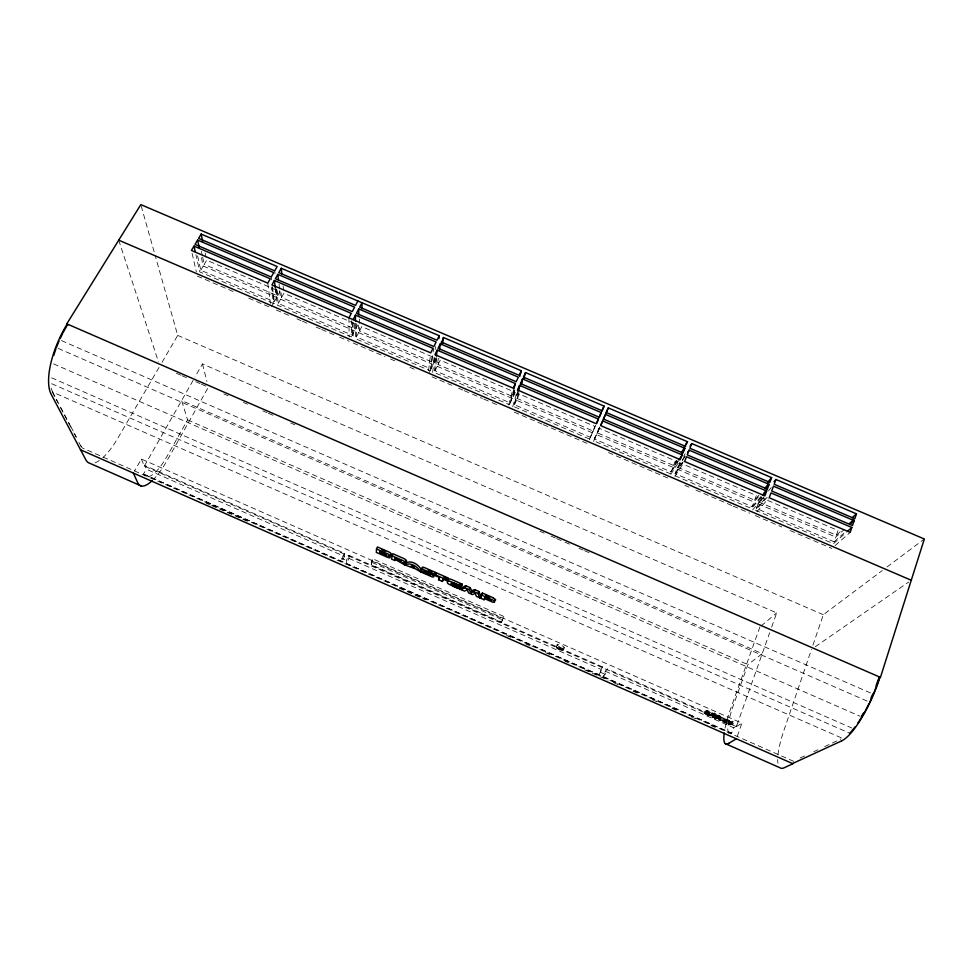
<?xml version="1.0" encoding="UTF-8"?>
<svg xmlns="http://www.w3.org/2000/svg" width="973" height="973" viewBox="0 0 973 973"><rect width="100%" height="100%" fill="white"/><g stroke="black" fill="none" stroke-linecap="round" stroke-linejoin="round"><path stroke-width="0.73" stroke-dasharray="4.87 3.65" d="M355.51 323.243L355.449 338.665L430.175 370.713L428.534 374.021M434.177 357.055L433.204 364.583L431.039 368.962L356.361 336.938L356.373 323.693M356.361 336.938L358.623 332.62L358.66 325.225M359.524 330.905L361.774 326.6L436.22 358.478L434.067 362.844L359.524 330.905L359.56 324.97M359.572 323.486L359.596 319.035M710.047 712.321C699.976 709.962 713.16 712.443 708.368 714.875L708.636 715.775C714.121 706.69 696.376 712.418 708.636 715.775C716.25 714.778 705.474 706.763 705.267 713.087L706.86 713.562M725.007 719.558L728.619 721.224L727.792 723.535L723.973 722.051L725.262 718.524L723.803 717.892L720.519 717.721L719.57 720.592L718.196 719.984L719.473 715.982L720.823 716.578L720.519 717.721M728.363 720.421C725.262 717.916 723.523 722.258 727.439 722.586C732.62 718.962 718.694 718.439 728.972 721.248L729.726 720.762L726.782 719.193A2.36 0.62 21 0 0 724.642 718.743L723.377 719.242L728.619 721.224M371.236 564.705L372.44 558.684L503.929 616.505L501.545 622.051L371.236 564.705L372.44 558.684M428.546 370.664L430.553 354.354M430.175 370.713L432.231 354.306M431.039 368.962L433.69 348.03M435.15 349.538L435.539 346.534M432.62 372.416L434.554 357.626M434.067 362.844L434.797 357.188M436.196 357.565L434.213 372.452L509.536 404.756L513.416 390.635M514.79 389.978L510.351 402.98L435.077 370.701L436.877 357.273M435.077 370.701L437.242 366.31L438.264 358.806M438.105 364.571L440.246 360.205L515.289 392.326L513.233 396.765L438.105 364.571L438.932 358.551M720.02 715.812L719.217 718.098L718.135 717.892L718.548 715.191L720.044 715.787L718.609 715.155M719.083 718.159L717.709 717.515M730.735 722.586L729.227 722.002L730.735 722.586L729.884 724.921L728.436 724.435L729.762 720.957M729.774 724.958L728.424 724.289M718.196 719.984L719.473 715.982M720.823 716.578L719.692 720.032L724.435 720.847L719.57 720.592M508.611 405.011L513.221 388.178M510.351 402.98L513.866 390.234M513.233 396.765L514.826 391.049M512.735 406.775L517.064 391.389M518.001 391.012L513.61 406.507L589.541 439.066L595.658 425.25M518.512 393.165L516.493 400.28L592.277 432.754L590.319 437.266L514.437 404.732L518.037 392.022M517.308 398.504L519.351 394.065L595.002 426.454L593.056 430.954L517.308 398.504L518.937 392.8M783.97 730.273L811.518 649.332M812.929 645.184L823.304 614.717L882.243 570.555M763.866 497.203L758.089 503.807L756.362 508.465L834.104 541.803L835.734 537.084L844.406 529.348M836.379 535.211L837.996 530.504L760.509 497.325L758.782 501.959L836.379 535.211L840.721 531.331M737.218 736.452L741.913 723.158L141.365 459.037L134.566 470.956M143.663 474.289L731.55 733.265L733.691 727.755L736.622 725.919L607.249 668.986L605.315 671.248L603.199 676.551L605.121 674.325L607.249 668.986M141.365 459.037L144.332 466.079L736.366 726.636L769.631 632.815M771.65 627.123L776.697 612.905L202.457 363.938L195.001 377.038M729.142 724.155L729.969 721.844L732.681 721.151L733.934 721.698L733.107 724.021L730.48 724.751L729.142 724.155L733.107 724.021M730.48 724.751L731.307 722.428L733.934 721.698M731.854 723.474L732.681 721.151M759.937 626.916L731.222 707.116A49.976 9.694 -67.1 0 0 724.471 731.355M726.49 722.975L727.317 720.652M148.237 476.77A38.701 11.567 -65.6 0 0 167.356 455.79L187.582 419.898L181.635 400.535L762.248 653.625L747.909 664.62L733.678 704.428A39.857 7.711 -67.1 0 0 729.008 733.484M727.378 722.793L724.228 721.869L728.145 723.559L728.972 721.248M718.427 718.208L719.254 715.885L718.013 715.337L715.289 716.031L714.45 718.342L715.775 718.913L718.427 718.208L714.45 718.342M727.792 723.535L722.611 721.674L723.803 717.892M712.029 715.775L712.868 713.464L711.932 713.051L711.093 715.362L712.029 715.775C709.086 717.855 710.874 712.71 712.868 713.464M714.973 717.904C710.497 717.989 712.345 713.039 715.812 715.593L714.62 718.013L710.74 716.675M711.093 715.362L712.552 715.617L714.255 713.039L715.569 713.623L714.729 715.933L713.854 716.189L715.569 713.623M712.552 715.617L714.255 713.039M711.944 716.76L713.343 716.347L714.182 714.036L717.15 714.96L715.775 718.913M713.756 717.369L714.596 715.058M713.343 716.347L715.8 717.429L716.627 715.119M717.174 717.66L718.013 715.337M706.459 713.61L707.566 711.239M707.359 715.216L708.417 712.844L707.578 715.143M704.172 713.27L709.171 714.681L709.682 712.054M711.604 715.204L712.455 712.893L713.379 713.306M708.636 715.775C709.633 713.951 702.615 715.423 706.289 711.579M685.065 456.434L676.904 469.022L675.067 473.608L752.178 506.678L753.917 502.019L758.672 496.498M754.61 500.171L756.349 495.537L679.47 462.625L677.646 467.198L754.61 500.171L760.327 493.518M602.615 666.943L598.602 674.532L600.487 672.282L602.615 666.943L348.906 555.303L346.4 560.399L346.473 563.464L348.954 558.405L348.906 555.303M672.769 467.247L596.376 434.505L594.43 439.03L670.92 471.832L676.794 460.934M673.511 465.422L675.347 460.861L599.1 428.217L597.154 432.717L673.511 465.422L676.734 460.363M563.403 649.903A3.868 1.046 23 0 0 558.611 646.802A3.868 1.046 23 0 0 557.602 648.334A3.868 1.046 23 0 0 563.403 649.903L564.267 647.799A3.868 1.046 23 0 0 559.487 644.698A3.868 1.046 23 0 0 558.478 646.242A3.868 1.046 23 0 0 564.279 647.799M556.337 646.802L557.213 644.698M501.545 622.051L503.929 616.505M589.334 439.638L595.804 425.092M597.154 432.717L599.599 427.329M594.43 439.03L599.867 427.05M599.672 427.561L593.652 440.83L670.178 473.669L678.181 461.166M593.481 441.414L599.477 428.242M514.437 404.732L516.493 400.28M341.888 558.405L344.393 553.321L144.709 465.447L146.278 469.181L344.478 556.434L341.997 561.494L341.888 558.405L346.4 560.399M276.563 288.92L278.254 303.454L352.348 335.223L354.61 330.905L354.598 322.002M278.254 303.454L280.613 299.197L279.64 290.428M281.562 297.495L283.909 293.262L357.772 324.885L355.51 329.19L281.562 297.495L280.747 290.185M271.54 306.653L273.328 303.442L271.345 287.461M197.58 255.875L200.766 270.226L274.277 301.739L276.648 297.495L275.614 288.713M277.585 295.804L279.944 291.559L206.665 260.18L204.208 264.364L277.585 295.804L276.904 289.93M207.626 388.507L167.636 459.572A48.516 14.534 -65.6 0 1 154.087 478.752M144.332 466.079L194.259 378.351M144.685 475.833L143.518 474.058L146.278 469.181M159.061 367.393L118.061 437.801A48.395 16.59 -65.4 0 1 102.98 457.529M162.065 362.26L177.706 335.393L155.169 255.485M200.766 270.226L203.235 266.03L201.034 255.935M670.92 471.832L678.132 460.557M670.713 474.544L679.482 460.91M683.581 456.264L685.223 453.722M677.646 467.198L684.992 455.838M675.067 473.608L683.18 461.117M683.241 461.749L674.325 475.444L751.484 508.538L761.908 496.522M674.897 476.344L683.776 462.759M705.449 713.878L708.344 714.851M722.55 721.443L723.815 721.066A2.36 0.608 21 0 1 725.943 721.516L728.899 723.085L728.145 723.559M711.372 712.941L708.198 712.917M723.948 721.966L724.885 721.759M752.178 506.678L761.664 495.707M758.782 501.959L762.625 497.531M768.402 490.903L771.297 487.582M752.579 509.961L763.914 496.96M756.362 508.465L765.946 497.544M767.162 497.264L755.668 510.326L833.447 543.688L846.425 532.255M756.787 511.762L768.256 498.821M709.208 712.564L709.475 713.477L709.499 712.285L706.666 711.494M834.104 541.803L843.834 533.192M835.053 545.598L850.159 532.389M761.056 625.98L776.697 612.905M887.06 566.955L924.35 539.006M815.265 646.741L908.77 581.976M736.366 726.636L741.913 723.158M800.147 758.003L806.958 754.829M813.781 751.655L817.867 749.745M824.678 746.571L841.037 738.945M562.528 650.292L563.27 650.025M705.267 713.087L710.582 715.094M712.783 714.462L714.182 714.036M715.812 715.593L711.579 714.377M715.8 717.429L713.854 716.189M719.254 715.885L716.602 716.615L715.289 716.031M708.928 714.401L705.826 713.805M725.262 718.524L719.023 717.673M708.417 712.844L704.975 711.044M203.235 266.03L276.648 297.495M280.613 299.197L354.61 330.905M358.623 332.62L433.204 364.583M437.242 366.31L512.418 398.529M676.904 469.022L753.917 502.019M758.089 503.807L835.734 537.084M273.328 303.442L199.781 271.905L195.926 254.707M197.312 276.113L234.821 292.216M248.723 298.176L269.557 307.115M276.308 310.022L290.051 315.921M296.923 318.864L301.046 320.64M302.433 321.224L309.305 324.179M316.176 327.123L320.299 328.898M321.674 329.482L334.043 334.797M339.541 337.157L349.161 341.28M353.175 343.007L385.04 356.677M390.587 359.061L394.746 360.849M409.986 367.393L414.145 369.168M432.048 376.855L451.594 385.247M458.587 388.239L462.771 390.039M464.17 390.647L471.151 393.639M472.55 394.235L482.328 398.431M483.715 399.039L490.708 402.031M492.095 402.627L499.088 405.632M514.316 412.163L541.961 424.033M543.335 424.617L587.57 443.603M608.405 452.554L668.329 478.266M684.895 485.381L689.03 487.157M695.938 490.112L731.805 505.51M733.18 506.106L749.745 513.209M755.316 515.605L781.745 526.94M790.088 530.528L831.818 548.431M177.706 335.393L823.304 614.717M176.466 373.328L180.625 375.14M182.012 375.736L189.066 378.801M195.889 381.769L200.049 383.581M201.435 384.177L208.563 387.278M223.875 393.931L228.059 395.756M243.372 402.408L247.556 404.221M262.868 410.886L267.052 412.698M268.439 413.306L275.408 416.322M290.72 422.987L294.904 424.8M539.979 531.319L544.162 533.131M551.119 536.159L555.303 537.972M556.69 538.58L563.647 541.608M565.045 542.216L572.002 545.233M578.971 548.261L583.143 550.073M584.542 550.682L591.499 553.71M61.445 340.599L871.455 693.36M58.222 348.395L867.843 701.375M187.582 419.898L747.909 664.62M53.539 363.878L859.901 716.164M51.593 377.804L851.752 727.986M51.691 383.715L849.271 733.01M51.119 388.118L52.615 392.107L842.399 738.312M371.394 560.874L502.956 618.731M372.282 562.54L502.506 619.825M714.693 713.878L717.15 714.96M706.106 710.789L707.298 711.312M713.416 715.362L714.729 715.933M718.633 718.293L719.996 718.889M348.954 558.405L600.73 669.229M605.315 671.248L733.691 727.755M600.487 672.282L605.121 674.325M143.518 474.058L731.757 733.192M793.737 761.348L82.048 447.811L79.239 442.508M206.069 503.09L210.241 504.926M211.64 505.546L247.799 521.479M399.392 588.264L425.821 599.915M506.483 635.454L510.655 637.291M525.955 644.029L530.127 645.865M545.427 652.603L549.599 654.44M564.899 661.19L569.071 663.027M584.372 669.765L608.016 680.188M613.574 682.632L617.746 684.469M633.046 691.207L637.218 693.056M652.518 699.794L656.69 701.63M671.99 708.368L676.162 710.205M691.462 716.943L695.634 718.792M710.922 725.53L715.106 727.366M729.969 721.844L731.307 722.428M52.615 392.107L70.129 425.262M70.834 426.588L76.441 437.205M52.214 391.924L57.821 402.542M60.63 407.845L71.151 427.743M73.96 433.058L76.064 437.035M78.862 442.338L81.671 447.653M556.337 647.154L556.665 647.86M118.742 240.185L158.429 361.798M141.231 206.081L154.756 254.026M202.457 363.938L206.896 381.38M192.082 253.296L196.327 271.832M201.411 251.362L202.348 255.692M202.652 257.14L204.208 264.364M205.133 252.931L206.057 257.286M267.794 283.131L270.397 303.381M272.112 286.342L274.228 303.649M271.248 276.989L271.601 279.896M272.501 287.181L274.277 301.739M275.25 287.753L277.305 305.157L351.435 336.95L351.338 320.749M274.69 270.871L275.031 273.802M279.117 284.189L279.47 288.969M283.131 285.904L283.605 290.319M344.393 553.321L344.478 556.434M348.93 317.855L349.112 336.889M352.275 321.941L352.348 335.223M353.102 322.562L353.163 338.628M777.926 763.282A50.11 12.029 -67.3 0 1 777.67 759.536M777.962 754.914A50.11 12.029 -67.3 0 1 783.958 730.285M99.307 460.497A48.395 16.59 -65.4 0 1 93.7 463.245M557.736 648.869A3.272 0.876 23 0 0 562.649 650.195A3.272 0.876 23 0 0 558.587 647.568A3.272 0.876 23 0 0 557.736 648.869"/><path stroke-width="1.46" d="M355.449 321.041L355.449 315.167L432.985 348.334L430.735 352.871L271.929 284.894L274.398 280.504L351.289 313.391L348.93 317.855M358.709 314.863L358.745 308.952L436.123 342.022L433.885 346.534L356.398 313.391L358.745 308.952M361.956 308.709L362.017 302.749L359.669 307.176L437.023 340.222L439.249 335.721L281.258 268.268L278.813 272.635L355.522 305.4L357.869 300.973M376.502 548.979L376.332 552.396L387.254 557.188A3.101 0.864 25.4 0 0 390.137 557.493A2.481 0.693 25.4 0 0 387.947 555.753A2.493 0.705 25.4 0 0 390.27 555.997A3.114 0.876 25.5 0 0 387.522 553.807L376.502 548.979L377.475 546.972L388.482 551.8A3.114 0.876 25.5 0 1 391.231 553.99A2.481 0.705 25.4 0 1 390.769 554.245M405.255 561.178A3.101 0.876 25.2 0 0 406.507 560.947L406.519 560.886A3.734 1.058 25.3 0 0 403.248 558.283L392.8 553.698L391.535 559.074L394.795 560.497L395.743 558.502M394.795 560.497L394.916 559.244L404.367 564.705L405.315 562.71M436.391 356.082L437.181 350.134L515.362 383.569L513.805 389.224M438.872 338.568L439.249 335.721M439.492 349.806L440.319 343.81L518.341 377.147L516.213 381.732L438.081 348.322L440.319 343.81M440.793 345.014L443.433 337.509L521.309 370.762L519.704 376.515M442.642 343.177L443.433 337.509M434.323 574.362L424.094 569.874A3.114 0.876 24.9 0 0 421.151 569.4A8.514 2.408 24.9 0 0 421.054 569.764A3.114 0.876 24.9 0 0 423.741 571.905L430.334 575.225L421.248 571.394L421.139 572.075L430.844 576.344A3.101 0.876 24.8 0 0 433.849 576.697A7.735 2.177 24.9 0 0 433.885 576.344A3.101 0.876 24.8 0 0 431.234 574.362L424.07 570.883L434.165 575.128L435.259 572.343L425.031 567.843A3.114 0.888 24.9 0 0 422.1 567.381A8.502 2.42 24.9 0 0 421.99 567.745A3.114 0.888 24.9 0 0 422.72 568.755M435.259 572.343L434.165 575.128M435.162 575.566L436.257 572.781L447.848 577.865L447.665 578.631L446.741 580.65L442.934 578.984L442.387 581.404L438.604 579.75L439.127 577.305L435.162 575.566L436.257 572.781M446.741 580.65L447.848 577.865M460.509 588.641C447.422 586.597 448.748 577.986 460.995 586.914L461.202 586.16L450.767 581.586A3.114 0.888 24.6 0 0 447.714 581.209L447.361 582.632A3.101 0.876 24.6 0 0 449.988 584.749L460.326 589.285L461.567 586.099M461.421 586.61L460.326 589.285M460.995 586.914L462.114 584.128L451.703 579.555A3.114 0.888 24.6 0 0 448.638 579.178L448.285 580.626A3.101 0.876 24.6 0 0 448.699 581.368M518.001 391.012L519.594 385.381L598.419 419.095L596.4 423.778L517.466 389.991L519.594 385.381M518.439 390.611L519.643 386.366M520.944 384.639L522.574 378.959L601.241 412.576L599.234 417.235L520.446 383.544L522.574 378.959M521.382 384.25L522.197 381.404M523.888 378.302L525.529 372.562L604.063 406.094L602.044 410.728L523.413 377.135L525.529 372.562M879.312 677.999L880.443 677.378L924.35 539.006L140.817 204.622L66.796 323.827L67.392 325.152M484.98 597.69L484.08 599.721L480.443 598.127L482.401 593.031L493.019 597.69M482.401 593.031L480.443 598.127M851.825 527.488L850.159 532.389L769.205 497.738L770.993 492.91L851.825 527.488L847.507 531.294M854.16 520.652L852.494 525.542L771.698 490.988L773.474 486.184L854.16 520.652L849.818 524.52M856.471 513.853L854.817 518.718L774.18 484.274L775.955 479.482L856.471 513.853L852.129 517.77M876.077 685.831L878.388 679.142M484.08 599.721L484.481 598.59L491.414 601.63A3.126 0.888 24 0 0 494.576 602.056A8.538 2.42 24.1 0 0 494.673 601.679A3.126 0.888 24 0 0 492.119 599.733L481.489 595.075M766.651 491.049L764.863 495.877L684.591 461.518L686.488 456.763L766.651 491.049L762.856 495.427M763.562 493.518L767.356 489.127L769.144 484.335L689.139 450.146L687.51 452.664M771.625 477.634L769.85 482.413L689.893 448.261L691.779 443.542L771.625 477.634L767.806 482.109M689.139 450.146L687.242 454.877L767.356 489.127M682.182 454.926L680.273 459.67L600.669 425.602L602.688 420.92L682.182 454.926L678.984 459.925M684.846 448.31L682.949 453.029L603.491 419.059L605.51 414.401L684.846 448.31L681.623 453.357M681.574 452.761L687.497 441.718L608.307 407.906L605.851 413.318M608.307 407.906L606.313 412.552L685.6 446.425M479.665 597.787L480.577 595.756L478.935 591.511L474.739 589.674L471.747 590.733L470.835 592.764L469.132 589.65L464.753 587.728L461.202 589.674L464.535 591.134L467.04 589.784L468.694 592.971L472.343 594.564L475.213 593.481L476.332 596.315L479.665 597.787L478.023 593.554L473.827 591.706L470.835 592.764M596.644 423.097L598.419 419.095M598.857 417.964L601.241 412.576M601.642 411.518L604.063 406.094M473.827 591.706L474.739 589.674M478.023 593.554L478.935 591.511M469.132 589.65L470.044 587.607L465.678 585.685L462.114 587.656L461.202 589.674M464.753 587.728L465.678 585.685M871.042 697.982L872.842 693.968M461.202 586.16L462.114 584.128M603.078 419.764L605.51 414.401M600.888 424.909L602.688 420.92M442.387 581.404L443.311 579.397M438.604 579.75L439.528 577.731M515.362 383.569L513.221 388.178L434.943 354.671L437.181 350.134M521.309 370.762L519.193 375.323L441.207 342.01M391.839 555.705L402.299 560.302A3.734 1.058 25.2 0 1 405.559 562.893L404.719 564.863L415.471 568.852L420.421 571.759L421.358 569.752C418.232 564.462 411.883 559.949 405.559 562.953A3.114 0.876 25.2 0 1 402.615 562.625L404.367 564.705M353.102 319.643L355.449 315.167M277.828 274.374L275.371 278.752L352.226 311.615L354.586 307.176L277.828 274.374L278.485 280.212M861.3 716.773L863.319 713.209M194.004 246.108L191.426 250.438L267.794 283.131L270.263 278.74L194.004 246.108L195.281 251.849M197.592 240.076L195.026 244.393L271.248 276.989L273.705 272.61L197.592 240.076L199.161 247.288M201.156 234.067L198.601 238.361L274.69 270.871L277.147 266.505L201.156 234.067L202.688 241.328M684.25 446.814L687.497 441.718M690.137 446.084L691.779 443.542M765.094 487.972L767.952 484.639M765.337 488.75L769.144 484.335M774.022 481.708L775.955 479.482M849.393 523.571L853.735 519.691M728.704 743.384L736.379 738.811M878.85 677.792L879.981 677.172A56.714 15.459 -66.7 0 1 841.56 740.903M792.533 763.562L841.548 740.94M404.719 564.863C411.068 562.066 417.283 566.505 420.421 571.759M118.742 240.185L911.263 580.249M66.796 323.827L880.443 677.378M382.012 549.709L385.43 551.205M428.315 570.129L432.389 571.917M443.87 576.965L447.665 578.631M459.487 583.824L461.907 584.882M485.795 595.367L489.857 597.154M435.32 574.8L446.923 579.896M80.431 449.745L792.934 763.732L784.092 767.806A50.11 12.029 -67.3 0 1 780.005 767.77L725.286 743.64M141.219 485.965L89.917 463.33A48.395 16.59 -65.4 0 1 85.819 459.779L51.228 394.381A54.524 21.138 -66.2 0 1 67.21 323.997L67.818 325.335M470.044 587.607L471.747 590.733M133.35 473.06L137.704 482.693A48.516 14.534 -65.6 0 0 152.323 480.516M274.398 280.504L275.25 287.753M281.258 268.268L281.878 274.143M728.716 743.348A49.976 9.694 -67.1 0 1 724.228 732.937M878.899 679.312A53.88 14.704 -66.7 0 1 869.692 702.19M869.071 703.491A53.88 14.704 -66.7 0 1 865.812 709.852M865.143 711.081A53.88 14.704 -66.7 0 1 857.651 723.34M855.206 726.734A53.88 14.704 -66.7 0 1 849.721 733.192M53.746 355.437A51.8 20.092 -66.2 0 1 55.911 348.906M56.398 347.604A51.8 20.092 -66.2 0 1 59.049 341.085M60.204 338.519A51.8 20.092 -66.2 0 1 62.673 333.471M63.318 332.243A51.8 20.092 -66.2 0 1 66.687 326.271M494.746 600.256A3.126 0.888 24 0 0 495.391 600.122A8.538 2.433 24.1 0 0 495.561 599.782M492.934 597.921A3.126 0.888 24 0 1 495.476 600.013M390.72 554.878A2.481 0.705 25.4 0 1 391.097 555.498A3.101 0.876 25.4 0 1 390.769 555.79M433.471 574.897A3.101 0.876 24.8 0 0 434.785 574.69A7.735 2.189 24.9 0 0 434.822 574.325M434.08 573.705A3.101 0.876 24.8 0 1 434.773 574.544M379.823 552.615L386.038 555.765L379.823 552.615M379.908 551.205L386.135 554.367L379.908 551.205M490.818 600.171L484.895 597.41L490.818 600.171M395.05 557.955L401.302 561.068L395.05 557.955M412.893 566.067L410.934 566.274L414.559 567.879L412.893 566.067M459.147 586.634L451.265 583.168L452.129 584.372L460.655 588.118L459.147 586.634"/></g></svg>
